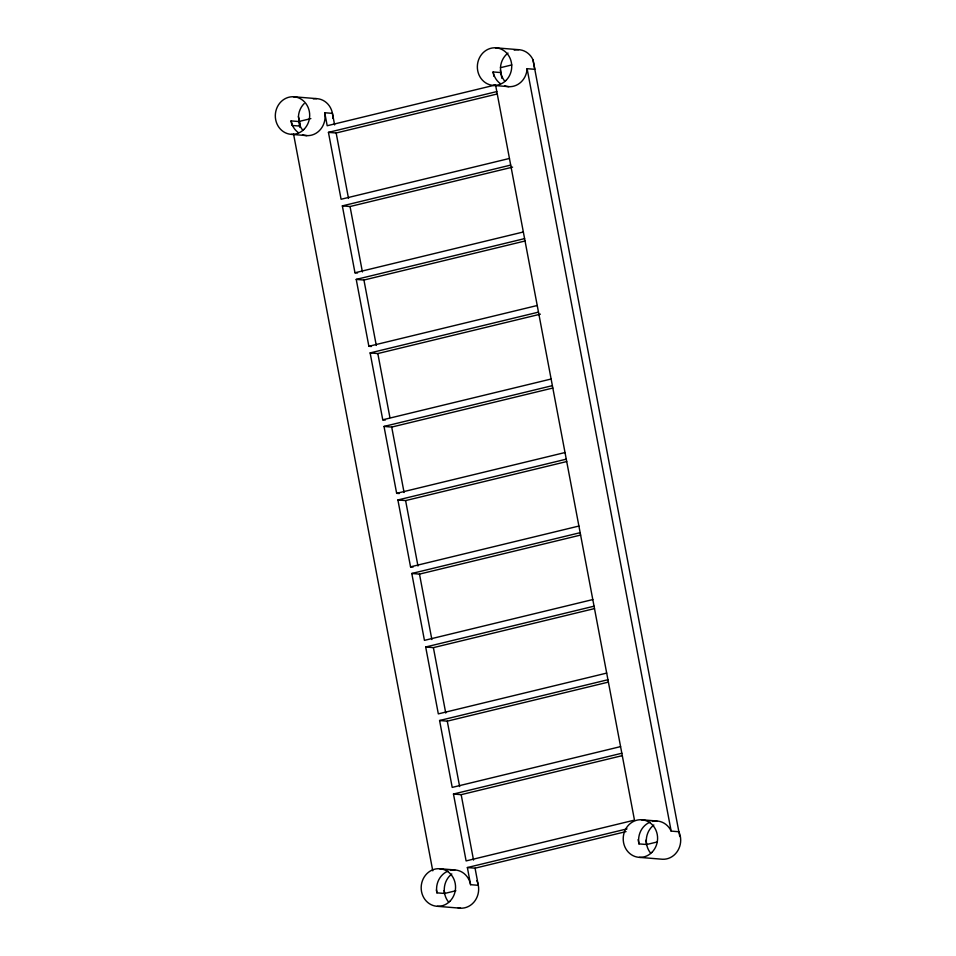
<?xml version="1.0" encoding="UTF-8"?>
<svg xmlns="http://www.w3.org/2000/svg" width="956" height="956" viewBox="0 0 956 956"><rect width="100%" height="100%" fill="white"/><g stroke="black" fill="none" stroke-linecap="round" stroke-linejoin="round"><path stroke-width="1.43" d="M504.792 81.224A18.833 17.184 -85.3 0 1 500.801 72.572L500.478 67.685L511.795 64.936M291.903 125.296L291.066 120.898L298.762 121.532L310.855 118.604M509.452 158.457L341.089 199.254L328.446 132.37L496.809 91.573M328.446 132.37L336.154 132.992L497.251 93.963M357.544 272.986L354.975 272.771L342.344 205.887L510.707 165.089M342.344 205.887L350.039 206.52L512.595 167.133M354.975 272.771L523.338 231.985M371.43 346.502L368.873 346.287L356.23 279.403L524.593 238.618M356.23 279.403L363.937 280.036L525.035 240.996M368.873 346.287L537.236 305.502M385.328 420.019L382.759 419.804L370.127 352.919L538.491 312.134M370.127 352.919L377.823 353.553L540.379 314.166M382.759 419.804L551.122 379.018M399.214 493.535L396.656 493.332L384.013 426.436L552.377 385.65M384.013 426.436L391.709 427.069L552.819 388.04M396.656 493.332L565.02 452.535M413.112 567.051L410.542 566.848L397.899 499.964L566.275 459.167M397.899 499.964L405.607 500.586L566.717 461.557M410.542 566.848L578.906 526.051M592.804 599.567L424.44 640.365L411.797 573.481L580.161 532.683M411.797 573.481L419.493 574.102L580.603 535.073M606.69 673.096L438.326 713.881L425.683 646.997L594.046 606.2M425.683 646.997L433.391 647.63L594.501 608.59M620.587 746.612L452.212 787.397L439.581 720.513L607.944 679.728M439.581 720.513L447.277 721.147L608.386 682.106M334.624 124.925L332.437 113.37L324.741 112.736L327.191 125.738L495.555 84.941L634.473 820.129L466.11 860.914L453.467 794.03L621.83 753.244M453.467 794.03L461.174 794.663L622.284 755.634M467.365 867.546L475.06 868.179L478.299 885.316L470.603 884.682L467.365 867.546L627.017 828.876M475.06 868.179L626.013 831.612M436.366 889.905L436.928 892.844L444.624 893.466L455.857 890.753M638.154 839.607L638.967 843.885L646.662 844.518L656.736 842.081M495.543 47.8L518.642 49.688M504.529 85.825A18.833 17.184 -85.3 0 0 527.103 68.689L534.798 69.31L533.006 59.798A18.833 17.184 -85.3 0 0 514.173 50.118M493.917 76.277L493.105 71.951L500.801 72.572M493.535 85.419L508.939 86.673M293.504 96.747L316.603 98.635M291.066 120.898L292.536 125.511L300.22 126.084A18.833 17.184 -85.3 0 0 302.765 130.171M291.496 134.366L306.9 135.632M641.404 819.746L656.808 821.001M652.327 821.431A18.833 17.184 -85.3 0 1 671.16 831.111L678.868 831.744A18.833 17.184 -85.3 0 1 662.496 859.253L639.397 857.365M439.366 868.693L454.769 869.948M437.358 906.312L460.457 908.2M298.439 116.632L300.244 126.144L298.439 116.632A18.833 17.184 -85.3 0 1 304.175 103.571M533.006 59.798L679.764 836.5M527.103 68.689L671.16 831.111M500.358 70.194L501.9 78.356M645.862 840.24L646.662 844.518M336.154 132.992L348.51 198.43M350.039 206.52L362.408 271.946M363.937 280.036L376.294 345.463M377.823 353.553L389.917 417.533M391.709 427.069L404.077 492.507M405.607 500.586L417.975 566.024M419.493 574.102L431.861 639.54M433.391 647.63L445.747 713.057M447.277 721.147L459.645 786.573M461.174 794.663L473.531 860.089M298.762 121.532L299.873 127.399M444.074 890.538L444.624 893.466M293.564 134.103L432.769 870.832M450.288 870.378A18.833 17.184 -85.3 0 1 470.603 884.682M436.928 892.844A18.833 17.184 -85.3 0 1 448.125 871.071M313.233 98.838A18.833 17.184 -85.3 0 1 332.76 118.269M324.741 112.736A18.833 17.184 -85.3 0 1 302.49 134.772M298.451 132.693A18.833 17.184 -85.3 0 1 292.536 125.511M476.829 880.691A18.833 17.184 -85.3 0 1 475.18 900.516A18.833 17.184 -85.3 0 1 458.235 907.937M448.615 902.117A18.833 17.184 -85.3 0 1 451.818 873.975M638.967 843.885A18.833 17.184 -85.3 0 1 650.164 822.124M650.654 853.158A18.833 17.184 -85.3 0 1 653.844 825.016M500.478 67.685A18.833 17.184 -85.3 0 1 507.995 53.082M500.49 83.746A18.833 17.184 -85.3 0 1 493.105 71.951M651.825 852.429A18.833 17.184 -85.3 0 0 645.802 820.595A18.833 17.184 -85.3 0 0 623.563 842.63A18.833 17.184 -85.3 0 0 651.825 852.429M505.963 80.483A18.833 17.184 -85.3 0 0 499.952 48.648A18.833 17.184 -85.3 0 0 477.701 70.684A18.833 17.184 -85.3 0 0 505.963 80.483M449.786 901.377A18.833 17.184 -85.3 0 0 443.763 869.542A18.833 17.184 -85.3 0 0 421.524 891.578A18.833 17.184 -85.3 0 0 449.786 901.377M303.924 129.43A18.833 17.184 -85.3 0 0 297.914 97.608A18.833 17.184 -85.3 0 0 275.663 119.643A18.833 17.184 -85.3 0 0 303.924 129.43"/></g></svg>
